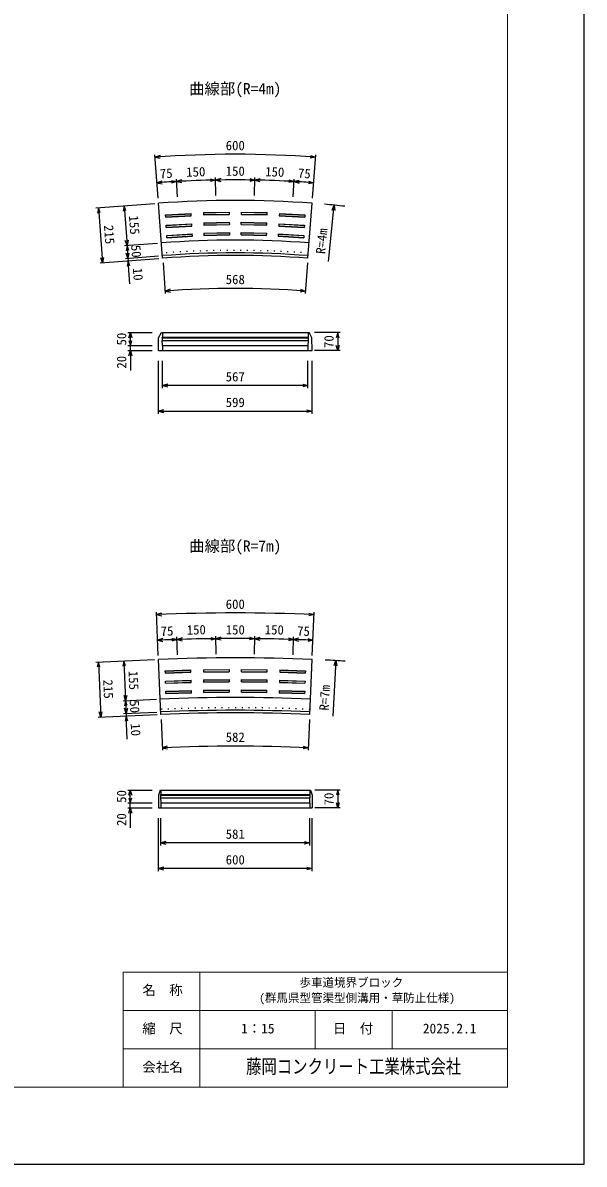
# Model space of a CAD drawing. Units: millimetres, scale not verified. Extents: x -6300 to 6300, y -4455 to 4455.
# Drawn here: x 4108 to 6300, y -4455 to 0 of the extents above; entities that cross this region are included whole.
import ezdxf
from ezdxf.enums import TextEntityAlignment as Align

# ---------------------------------------------------------------- set-up
doc = ezdxf.new("R2010")
doc.units = ezdxf.units.MM
doc.header["$LTSCALE"] = 15
doc.linetypes.add('DOTTED', pattern=[1.75, 0.25, -1.5])
for name, color, linetype, lineweight in [('0-0_DIM', 7, 'Continuous', 25), ('0-1_Defpoints', 5, 'Continuous', 25), ('0-2_HATCH', 6, 'Continuous', 25), ('0-3_OUTLINE', 3, 'Continuous', 25), ('0-4_OUTLINE2', 4, 'DOTTED', 25), ('0-5_TXT', 7, 'Continuous', 25), ('0-6_WAKU', 3, 'Continuous', 13), ('0-7_WAKU-LINE', 7, 'Continuous', 13)]:
    doc.layers.add(name, color=color, linetype=linetype, lineweight=lineweight)
doc.layers.add('0-8_WAKU-TXT', color=7, linetype='Continuous')
doc.styles.add('ＭＳ ゴシック', font='')
doc.styles.get('ＭＳ ゴシック').set_extended_font_data('MS Gothic')

msp = doc.modelspace()

# ---------------------------------------------------------------- linework, layer by layer
at = {"layer": '0-0_DIM'}
for p, q in [((4636.62, -684.42), (4623.88, -514.9)), ((5239.05, -684.42), (5251.79, -514.9)), ((4711.83, -679.48), (4707.89, -609.59)), ((4862.47, -673.83), (4861.15, -603.84)), ((5013.21, -673.83), (5014.52, -603.84)), ((5163.84, -679.48), (5167.78, -609.59)), ((4393.81, -722.72), (4623.16, -705.49)), ((5302.18, -930.96), (5323.41, -711.75)), ((4403.78, -721.97), (4419.89, -936.37)), ((4503.5, -714.48), (4515.11, -869.05)), ((4505.14, -869.8), (4634.77, -860.05)), ((4515.11, -869.05), (4518.86, -918.91)), ((4409.92, -937.12), (4639.27, -919.89)), ((4508.89, -919.65), (4638.52, -909.91)), ((4518.86, -918.91), (4519.61, -928.88)), ((4526.38, -1019.03), (4519.61, -928.88)), ((4655.63, -937.38), (4664.62, -1057.02)), ((5220.05, -937.38), (5211.06, -1057.02)), ((4518.12, -1209.38), (4613.12, -1209.38)), ((4528.12, -1259.38), (4528.12, -1209.38)), ((5347.55, -1209.38), (5247.55, -1209.38)), ((5337.55, -1209.38), (5337.55, -1279.38)), ((4518.12, -1259.38), (4612.92, -1259.38)), ((4518.12, -1279.38), (4613.12, -1279.38)), ((4528.12, -1279.38), (4528.12, -1259.38)), ((4528.12, -1279.38), (4528.12, -1357.45)), ((5347.55, -1279.38), (5247.55, -1279.38)), ((4638.12, -1525.67), (4638.12, -1319.38)), ((4654.23, -1425.67), (4654.23, -1319.38)), ((5221.45, -1425.67), (5221.45, -1319.38)), ((5237.55, -1525.67), (5237.55, -1319.38)), ((5221.45, -1415.67), (4654.23, -1415.67)), ((4638.12, -1515.67), (5237.55, -1515.67)), ((4637.34, -2469.86), (4630.06, -2300.02)), ((5238.44, -2469.86), (5245.73, -2300.02)), ((4712.45, -2467.05), (4710.2, -2397.08)), ((4862.73, -2463.82), (4861.98, -2393.83)), ((5013.05, -2463.82), (5013.8, -2393.83)), ((5163.34, -2467.05), (5165.59, -2397.08)), ((4393.21, -2495.35), (4623, -2485.49)), ((4503.11, -2490.63), (4509.75, -2645.49)), ((5330.62, -2489.45), (5318.44, -2706.26)), ((4403.2, -2494.92), (4412.41, -2709.72)), ((4499.76, -2645.92), (4629.64, -2640.35)), ((4509.75, -2645.49), (4511.89, -2695.45)), ((4402.42, -2710.15), (4632.21, -2700.29)), ((4501.9, -2695.87), (4631.78, -2690.3)), ((4511.89, -2695.45), (4512.32, -2705.44)), ((4516.19, -2795.76), (4512.32, -2705.44)), ((4648.05, -2719.63), (4653.19, -2839.52)), ((5227.73, -2719.63), (5222.59, -2839.52)), ((4517.99, -2994.68), (4612.99, -2994.68)), ((4527.99, -3044.68), (4527.99, -2994.68)), ((5347.8, -2994.68), (5247.8, -2994.68)), ((5337.8, -2994.68), (5337.8, -3064.68)), ((4517.99, -3044.68), (4612.79, -3044.68)), ((4517.99, -3064.68), (4612.99, -3064.68)), ((4527.99, -3064.68), (4527.99, -3044.68)), ((4527.99, -3064.68), (4527.99, -3142.75)), ((5347.8, -3064.68), (5247.8, -3064.68)), ((4637.99, -3310.97), (4637.99, -3104.68)), ((4647.2, -3210.97), (4647.2, -3104.68)), ((5228.59, -3210.97), (5228.59, -3104.68)), ((5237.8, -3310.97), (5237.8, -3104.68)), ((5228.59, -3200.97), (4647.2, -3200.97)), ((5237.8, -3300.97), (4637.99, -3300.97))]:
    msp.add_line(p, q, dxfattribs=at)
for points in [[(4644.19, -518.08), (4624.63, -524.87), (4644.97, -528.77)], [(5231.48, -518.08), (5251.04, -524.87), (5230.71, -528.77)], [(4651.68, -617.8), (4632.12, -624.59), (4652.46, -628.48)], [(4688.18, -615.4), (4708.46, -619.57), (4688.81, -626.1)], [(4728.14, -613.15), (4708.46, -619.57), (4728.72, -623.85)], [(4841.23, -608.9), (4861.34, -613.84), (4841.46, -619.62)], [(4881.25, -608.15), (4861.34, -613.84), (4881.43, -618.87)], [(4994.42, -608.15), (5014.33, -613.84), (4994.25, -618.87)], [(5034.44, -608.9), (5014.33, -613.84), (5034.21, -619.62)], [(5147.53, -613.15), (5167.22, -619.57), (5146.96, -623.85)], [(5187.49, -615.4), (5167.22, -619.57), (5186.87, -626.1)], [(5223.99, -617.8), (5243.55, -624.59), (5223.21, -628.48)], [(5316.15, -731.14), (5323.41, -711.75), (5326.81, -732.17)], [(4410.62, -741.52), (4403.78, -721.97), (4399.93, -742.32)], [(4510.34, -734.02), (4503.5, -714.48), (4499.65, -734.83)], [(4518.96, -848.7), (4515.11, -869.05), (4508.27, -849.5)], [(4521.95, -888.59), (4515.11, -869.05), (4511.27, -889.39)], [(4423.73, -916.02), (4419.89, -936.37), (4413.05, -916.83)], [(4522.7, -898.56), (4518.86, -918.91), (4512.01, -899.36)], [(4526.45, -948.42), (4519.61, -928.88), (4515.76, -949.22)], [(4683.38, -1040.13), (4663.87, -1047.05), (4684.23, -1050.82)], [(5192.29, -1040.13), (5211.81, -1047.05), (5191.45, -1050.82)], [(4522.76, -1229.38), (4528.12, -1209.38), (4533.48, -1229.38)], [(4522.76, -1239.38), (4528.12, -1259.38), (4533.48, -1239.38)], [(5342.91, -1229.38), (5337.55, -1209.38), (5332.2, -1229.38)], [(4522.76, -1299.38), (4528.12, -1279.38), (4533.48, -1299.38)], [(5342.91, -1259.38), (5337.55, -1279.38), (5332.2, -1259.38)], [(4674.23, -1410.31), (4654.23, -1415.67), (4674.23, -1421.03)], [(5201.45, -1410.31), (5221.45, -1415.67), (5201.45, -1421.03)], [(4658.12, -1510.31), (4638.12, -1515.67), (4658.12, -1521.03)], [(5217.55, -1510.31), (5237.55, -1515.67), (5217.55, -1521.03)], [(4650.25, -2303.83), (4630.49, -2310.01), (4650.69, -2314.54)], [(5225.54, -2303.83), (5245.3, -2310.01), (5225.09, -2314.54)], [(4654.53, -2403.73), (4634.77, -2409.92), (4654.98, -2414.44)], [(4690.35, -2402.39), (4710.52, -2407.08), (4690.71, -2413.1)], [(4730.35, -2401.1), (4710.52, -2407.08), (4730.68, -2411.82)], [(4842.03, -2398.71), (4862.09, -2403.83), (4842.16, -2409.43)], [(4882.04, -2398.28), (4862.09, -2403.83), (4882.14, -2409)], [(4993.75, -2398.28), (5013.7, -2403.83), (4993.65, -2409)], [(5033.76, -2398.71), (5013.7, -2403.83), (5033.63, -2409.43)], [(5145.44, -2401.1), (5165.26, -2407.08), (5145.11, -2411.82)], [(5185.43, -2402.39), (5165.26, -2407.08), (5185.07, -2413.1)], [(5221.25, -2403.73), (5241.01, -2409.92), (5220.81, -2414.44)], [(4509.32, -2510.39), (4503.11, -2490.63), (4498.61, -2510.84)], [(5324.15, -2509.12), (5330.62, -2489.45), (5334.85, -2509.72)], [(4409.41, -2514.67), (4403.2, -2494.92), (4398.7, -2515.13)], [(4514.25, -2625.28), (4509.75, -2645.49), (4503.54, -2625.74)], [(4515.96, -2665.24), (4509.75, -2645.49), (4505.25, -2665.7)], [(4416.91, -2689.51), (4412.41, -2709.72), (4406.2, -2689.97)], [(4516.39, -2675.23), (4511.89, -2695.45), (4505.68, -2675.69)], [(4518.53, -2725.19), (4512.32, -2705.44), (4507.82, -2725.65)], [(4672.4, -2822.96), (4652.77, -2829.53), (4673.06, -2833.65)], [(5203.39, -2822.96), (5223.02, -2829.53), (5202.73, -2833.65)], [(4522.63, -3014.68), (4527.99, -2994.68), (4533.34, -3014.68)], [(4522.63, -3024.68), (4527.99, -3044.68), (4533.34, -3024.68)], [(5343.16, -3014.68), (5337.8, -2994.68), (5332.44, -3014.68)], [(4522.63, -3084.68), (4527.99, -3064.68), (4533.34, -3084.68)], [(5343.16, -3044.68), (5337.8, -3064.68), (5332.44, -3044.68)], [(4667.2, -3195.61), (4647.2, -3200.97), (4667.2, -3206.33)], [(5208.59, -3195.61), (5228.59, -3200.97), (5208.59, -3206.33)], [(4657.99, -3295.61), (4637.99, -3300.97), (4657.99, -3306.33)], [(5217.8, -3295.61), (5237.8, -3300.97), (5217.8, -3306.33)]]:
    msp.add_lwpolyline(points, dxfattribs=at)
for centre, radius, start, end in [((4937.84, -4693.12), 4180, 85.70282, 94.29718), ((4937.84, -4693.12), 4080, 93.22289, 94.29718), ((4937.84, -4693.12), 4080, 91.0743, 93.22289), ((4937.84, -4693.12), 4080, 88.9257, 91.0743), ((4937.84, -4693.12), 4080, 86.77711, 88.9257), ((4937.84, -4693.12), 4080, 85.70282, 86.77711), ((4937.84, -4693.12), 4000, 83.85574, 85.0054), ((4937.84, -4693.12), 3656.35, 85.70282, 94.29718), ((4937.89, -9478.42), 7175, 87.54447, 92.45553), ((4937.89, -9478.42), 7075, 90.61388, 91.84165), ((4937.89, -9478.42), 7075, 89.38612, 90.61388), ((4937.89, -9478.42), 7075, 88.15835, 89.38612), ((4937.89, -9478.42), 7075, 91.84165, 92.45553), ((4937.89, -9478.42), 7075, 87.54447, 88.15835), ((4937.89, -9478.42), 7000, 86.48342, 87.12277), ((4937.89, -9478.42), 6655, 87.54447, 92.45553)]:
    msp.add_arc(centre, radius, start, end, dxfattribs=at)
at = {"layer": '0-1_Defpoints'}
msp.add_lwpolyline([(-6300, -4455), (6300, -4455), (6300, 4455), (-6300, 4455)], close=True, dxfattribs=at)
at = {"layer": '0-2_HATCH'}
for p, q in [((4665.71, -749.8), (4765.55, -744.18)), ((4666.22, -758.79), (4665.71, -749.8)), ((4665.77, -750.8), (4765.61, -745.18)), ((4666.16, -757.79), (4766, -752.17)), ((4666.22, -758.79), (4766.06, -753.16)), ((4766.06, -753.16), (4765.55, -744.18)), ((4813.71, -740.49), (4913.69, -738.61)), ((4813.71, -740.49), (4813.88, -749.49)), ((4813.73, -741.49), (4913.71, -739.61)), ((4813.86, -748.49), (4913.84, -746.61)), ((4813.88, -749.49), (4913.86, -747.61)), ((4913.69, -738.61), (4913.86, -747.61)), ((4961.81, -747.61), (4961.98, -738.61)), ((4961.83, -746.61), (5061.82, -748.49)), ((4961.96, -739.61), (5061.95, -741.49)), ((4961.98, -738.61), (5061.97, -740.49)), ((5110.12, -744.18), (5109.61, -753.16)), ((5109.61, -753.16), (5209.46, -758.79)), ((5109.67, -752.17), (5209.51, -757.79)), ((5110.06, -745.18), (5209.91, -750.8)), ((4667.96, -789.74), (4767.8, -784.12)), ((4668.47, -798.73), (4667.96, -789.74)), ((4668.02, -790.74), (4767.86, -785.12)), ((4668.41, -797.73), (4768.25, -792.11)), ((4668.47, -798.73), (4768.31, -793.11)), ((4768.31, -793.11), (4767.8, -784.12)), ((4814.46, -780.48), (4914.44, -778.61)), ((4814.46, -780.48), (4814.63, -789.48)), ((4814.48, -781.48), (4914.46, -779.61)), ((4814.61, -788.48), (4914.59, -786.61)), ((4814.63, -789.48), (4914.61, -787.61)), ((4914.44, -778.61), (4914.61, -787.61)), ((4961.06, -787.61), (4961.23, -778.61)), ((4961.08, -786.61), (5061.07, -788.48)), ((4961.21, -779.61), (5061.2, -781.48)), ((4961.23, -778.61), (5061.22, -780.48)), ((5107.87, -784.12), (5107.36, -793.11)), ((5107.36, -793.11), (5207.21, -798.73)), ((5107.42, -792.11), (5207.26, -797.73)), ((5107.81, -785.12), (5207.66, -790.74)), ((4670.21, -829.69), (4770.05, -824.07)), ((4670.72, -838.68), (4670.21, -829.69)), ((4670.27, -830.69), (4770.11, -825.07)), ((4670.66, -837.68), (4770.5, -832.05)), ((4670.72, -838.68), (4770.56, -833.05)), ((4770.56, -833.05), (4770.05, -824.07)), ((4815.21, -820.48), (4915.19, -818.6)), ((4815.21, -820.48), (4815.38, -829.48)), ((4815.23, -821.48), (4915.21, -819.6)), ((4815.36, -828.48), (4915.34, -826.6)), ((4815.38, -829.48), (4915.36, -827.6)), ((4915.19, -818.6), (4915.36, -827.6)), ((4960.31, -827.6), (4960.48, -818.6)), ((4960.33, -826.6), (5060.32, -828.48)), ((4960.46, -819.6), (5060.45, -821.48)), ((4960.48, -818.6), (5060.47, -820.48)), ((5105.62, -824.07), (5105.12, -833.05)), ((5105.12, -833.05), (5204.96, -838.68)), ((5105.17, -832.05), (5205.01, -837.68)), ((5105.56, -825.07), (5205.41, -830.69)), ((4664.42, -2529.12), (4764.37, -2525.91)), ((4664.71, -2538.12), (4664.42, -2529.12)), ((4664.45, -2530.12), (4764.4, -2526.91)), ((4664.68, -2537.12), (4764.63, -2533.9)), ((4664.71, -2538.12), (4764.66, -2534.9)), ((4764.66, -2534.9), (4764.37, -2525.91)), ((4813.39, -2524.86), (4813.48, -2533.86)), ((4813.4, -2525.86), (4913.39, -2524.79)), ((4813.47, -2532.86), (4913.46, -2531.78)), ((4813.48, -2533.86), (4913.48, -2532.78)), ((4962.31, -2532.78), (4962.41, -2523.79)), ((4962.31, -2532.78), (5062.3, -2533.86)), ((4962.32, -2531.78), (5062.32, -2532.86)), ((4962.4, -2524.79), (5062.39, -2525.86)), ((4962.41, -2523.79), (5062.4, -2524.86)), ((5062.3, -2533.86), (5062.4, -2524.86)), ((5111.42, -2525.91), (5111.13, -2534.9)), ((5111.13, -2534.9), (5211.08, -2538.12)), ((5111.16, -2533.9), (5211.11, -2537.12)), ((5111.39, -2526.91), (5211.33, -2530.12)), ((4665.71, -2569.1), (4765.65, -2565.89)), ((4665.99, -2578.1), (4665.71, -2569.1)), ((4665.74, -2570.1), (4765.69, -2566.89)), ((4665.96, -2577.1), (4765.91, -2573.88)), ((4665.99, -2578.1), (4765.94, -2574.88)), ((4765.94, -2574.88), (4765.65, -2565.89)), ((4813.81, -2564.85), (4813.91, -2573.85)), ((4813.82, -2565.85), (4913.82, -2564.78)), ((4813.9, -2572.85), (4913.89, -2571.78)), ((4813.91, -2573.85), (4913.9, -2572.78)), ((4961.88, -2572.78), (4961.98, -2563.78)), ((4961.88, -2572.78), (5061.88, -2573.85)), ((4961.89, -2571.78), (5061.89, -2572.85)), ((4961.97, -2564.78), (5061.96, -2565.85)), ((4961.98, -2563.78), (5061.97, -2564.85)), ((5061.88, -2573.85), (5061.97, -2564.85)), ((5110.13, -2565.89), (5109.84, -2574.88)), ((5109.84, -2574.88), (5209.79, -2578.1)), ((5109.88, -2573.88), (5209.82, -2577.1)), ((5110.1, -2566.89), (5210.05, -2570.1)), ((4666.99, -2609.08), (4766.94, -2605.87)), ((4667.28, -2618.07), (4666.99, -2609.08)), ((4667.02, -2610.08), (4766.97, -2606.87)), ((4667.25, -2617.08), (4767.2, -2613.86)), ((4667.28, -2618.07), (4767.23, -2614.86)), ((4767.23, -2614.86), (4766.94, -2605.87)), ((4814.24, -2604.85), (4814.34, -2613.85)), ((4814.25, -2605.85), (4914.25, -2604.78)), ((4814.33, -2612.85), (4914.32, -2611.78)), ((4814.34, -2613.85), (4914.33, -2612.78)), ((4961.45, -2612.78), (4961.55, -2603.78)), ((4961.45, -2612.78), (5061.45, -2613.85)), ((4961.46, -2611.78), (5061.46, -2612.85)), ((4961.54, -2604.78), (5061.53, -2605.85)), ((4961.55, -2603.78), (5061.54, -2604.85)), ((5061.45, -2613.85), (5061.54, -2604.85)), ((5108.85, -2605.87), (5108.56, -2614.86)), ((5108.56, -2614.86), (5208.51, -2618.07)), ((5108.59, -2613.86), (5208.54, -2617.08)), ((5108.81, -2606.87), (5208.76, -2610.08))]:
    msp.add_line(p, q, dxfattribs=at)
for points in [[(4961.81, -747.61), (5061.8, -749.49), (5061.97, -740.49)], [(5110.12, -744.18), (5209.96, -749.8), (5209.46, -758.79)], [(4961.06, -787.61), (5061.05, -789.48), (5061.22, -780.48)], [(5107.87, -784.12), (5207.71, -789.74), (5207.21, -798.73)], [(4960.31, -827.6), (5060.3, -829.48), (5060.47, -820.48)], [(5105.62, -824.07), (5205.46, -829.69), (5204.96, -838.68)], [(4813.39, -2524.86), (4913.38, -2523.79), (4913.48, -2532.78)], [(5111.42, -2525.91), (5211.37, -2529.12), (5211.08, -2538.12)], [(4813.81, -2564.85), (4913.81, -2563.78), (4913.9, -2572.78)], [(5110.13, -2565.89), (5210.08, -2569.1), (5209.79, -2578.1)], [(4814.24, -2604.85), (4914.24, -2603.78), (4914.33, -2612.78)], [(5108.85, -2605.87), (5208.8, -2609.08), (5208.51, -2618.07)]]:
    msp.add_lwpolyline(points, dxfattribs=at)
at = {"layer": '0-3_OUTLINE'}
for p, q in [((4654.23, -918.76), (4638.12, -704.37)), ((5221.45, -918.76), (5237.55, -704.37)), ((4638.12, -1279.38), (4638.49, -1229.38)), ((4638.49, -1229.38), (4649.73, -1209.38)), ((4649.73, -1209.38), (5225.94, -1209.38)), ((4652.73, -1229.38), (4653.48, -1226.38)), ((4652.73, -1229.38), (4652.73, -1239.38)), ((4652.73, -1229.38), (4678.25, -1229.38)), ((4652.73, -1229.38), (5222.94, -1229.38)), ((4654.23, -1259.38), (4652.73, -1239.38)), ((4652.73, -1239.38), (5222.94, -1239.38)), ((4653.48, -1209.38), (4653.48, -1226.38)), ((4653.48, -1226.38), (5222.19, -1226.38)), ((5222.94, -1239.38), (5221.45, -1259.38)), ((5222.19, -1209.38), (5222.19, -1226.38)), ((5222.94, -1229.38), (5222.19, -1226.38)), ((5222.94, -1229.38), (5222.94, -1239.38)), ((4638.12, -1279.38), (5237.55, -1279.38)), ((4654.23, -1259.38), (4654.23, -1279.38)), ((4654.23, -1259.38), (5221.45, -1259.38)), ((5221.45, -1259.38), (5221.45, -1279.38)), ((5221.45, -1259.38), (5221.45, -1279.38)), ((4647.2, -2699.65), (4637.99, -2484.85)), ((5228.59, -2699.65), (5237.8, -2484.85)), ((4638.2, -3014.68), (4637.99, -3064.68)), ((4644.63, -2994.68), (4638.2, -3014.68)), ((4644.63, -2994.68), (5231.16, -2994.68)), ((4646.34, -3014.68), (4646.77, -3011.68)), ((4646.34, -3014.68), (5229.45, -3014.68)), ((4646.34, -3014.68), (4646.34, -3024.68)), ((4646.34, -3024.68), (5229.45, -3024.68)), ((4646.34, -3024.68), (4647.2, -3044.68)), ((4646.77, -2994.68), (4646.77, -3011.68)), ((4646.77, -3011.68), (5229.02, -3011.68)), ((5228.59, -3044.68), (5229.45, -3024.68)), ((5229.02, -2994.68), (5229.02, -3011.68)), ((5229.45, -3014.68), (5229.02, -3011.68)), ((5229.45, -3014.68), (5229.45, -3024.68)), ((5231.16, -2994.68), (5237.59, -3014.68)), ((5237.59, -3014.68), (5237.8, -3064.68)), ((4637.99, -3064.68), (5237.8, -3064.68)), ((4647.2, -3044.68), (5228.59, -3044.68)), ((4647.2, -3044.68), (4647.2, -3064.68)), ((5228.59, -3044.68), (5228.59, -3064.68))]:
    msp.add_line(p, q, dxfattribs=at)
msp.add_lwpolyline([(5237.55, -1279.38), (5237.18, -1229.38), (5225.94, -1209.38)], dxfattribs=at)
for centre, radius, start, end in [((4937.84, -4693.12), 4000, 85.70282, 94.29718), ((4937.84, -4693.12), 3845, 85.70282, 94.29718), ((4937.84, -4693.12), 3795, 85.70282, 94.29718), ((4937.84, -4693.12), 3785, 85.70282, 94.29718), ((4937.89, -9478.42), 7000, 87.54447, 92.45553), ((4937.89, -9478.42), 6845, 87.54447, 92.45553), ((4937.89, -9478.42), 6795, 87.54447, 92.45553), ((4937.89, -9478.42), 6785, 87.54447, 92.45553)]:
    msp.add_arc(centre, radius, start, end, dxfattribs=at)
at = {"layer": '0-4_OUTLINE2'}
for centre, radius, start, end in [((4937.84, -4693.12), 3805, 85.70282, 94.29718), ((4937.89, -9478.42), 6805, 87.54447, 92.45553)]:
    msp.add_arc(centre, radius, start, end, dxfattribs=at)
at = {"layer": '0-6_WAKU'}
for p, q in [((4500, -3705), (6000, -3705)), ((4500, -4155), (4500, -3705))]:
    msp.add_line(p, q, dxfattribs=at)
msp.add_lwpolyline([(-6000, -4155), (6000, -4155), (6000, 4155), (-6000, 4155)], close=True, dxfattribs=at)
at = {"layer": '0-7_WAKU-LINE'}
for p, q in [((4800, -4155), (4800, -3705)), ((4500, -3855), (6000, -3855)), ((5250, -4005), (5250, -3855)), ((5550, -4005), (5550, -3855)), ((4500, -4005), (6000, -4005))]:
    msp.add_line(p, q, dxfattribs=at)

# ---------------------------------------------------------------- texts
at = {"layer": '0-0_DIM', "style": 'ＭＳ ゴシック'}
for s, p in [('600', (4900.34, -508.12)), ('150', (4900.34, -608.12)), ('568', (4900.34, -1030.94)), ('567', (4900.34, -1410.67)), ('599', (4900.34, -1510.67)), ('600', (4900.39, -2298.42)), ('150', (4900.39, -2398.42)), ('582', (4900.39, -2817.59)), ('581', (4900.39, -3195.97)), ('600', (4900.39, -3295.97))]:
    msp.add_text(s, height=36.66, dxfattribs=at).set_placement(p, align=Align.BOTTOM_LEFT)
for s, rotation, p in [('75', 4, (4645.12, -618.65)), ('150', 2, (4747.14, -612.3)), ('150', 358, (5053.58, -609.69)), ('75', 356, (5180.68, -615.16)), ('155', 274.297, (4511.48, -753.99)), ('215', 274.297, (4414.01, -791.4)), ('R=4m', 84.469, (5299.48, -904.55)), ('50', 274.297, (4520.1, -868.67)), ('10', 274.297, (4526.84, -958.42)), ('50', 90, (4523.12, -1259.38)), ('70', 90, (5332.55, -1269.38)), ('20', 90, (4523.12, -1349.74)), ('75', 2, (4647.41, -2404.27)), ('150', 1, (4748.6, -2399.07)), ('150', 359, (5052.2, -2397.76)), ('75', 358, (5178.41, -2402.53)), ('155', 272.456, (4509.82, -2530.38)), ('215', 272.456, (4411.2, -2564.64)), ('R=7m', 86.784, (5313.16, -2685.81)), ('50', 272.456, (4514.75, -2645.28)), ('10', 272.456, (4518.6, -2735.19)), ('50', 90, (4522.99, -3044.68)), ('70', 90, (5332.8, -3054.68)), ('20', 90, (4522.99, -3135.04))]:
    msp.add_text(s, height=36.66, rotation=rotation, dxfattribs=at).set_placement(p, align=Align.BOTTOM_LEFT)
at = {"layer": '0-5_TXT', "style": 'ＭＳ ゴシック'}
for s, p in [('曲線部(R=4m)', (4757.89, -292.1)), ('曲線部(R=7m)', (4757.95, -2077.4))]:
    msp.add_text(s, height=43.99, dxfattribs=at).set_placement(p, align=Align.BOTTOM_LEFT)
at = {"layer": '0-8_WAKU-TXT', "style": 'ＭＳ ゴシック'}
for s, height, p in [('歩車道境界ブロック ', 32.99, (5188.5, -3772.5)), ('名\u3000称', 38.49, (4574.93, -3806.25)), (' (群馬県型管渠型側溝用・草防止仕様)', 32.99, (5008.5, -3832.5)), ('縮\u3000尺', 38.49, (4574.93, -3956.25)), ('1：15', 38.49, (4960.12, -3956.25)), ('日\u3000付', 38.49, (5318.92, -3956.25)), ('2025.2.1', 38.49, (5670, -3956.25)), ('会社名', 38.49, (4574.93, -4106.25))]:
    msp.add_text(s, height=height, dxfattribs=at).set_placement(p, align=Align.BOTTOM_LEFT)
at = {"layer": '0-8_WAKU-TXT', "style": 'ＭＳ ゴシック', "width": 0.8}
msp.add_text('藤岡コンクリート工業株式会社', height=54.99, dxfattribs=at).set_placement((4980, -4117.5), align=Align.BOTTOM_LEFT)

doc.saveas('drawing.dxf')
